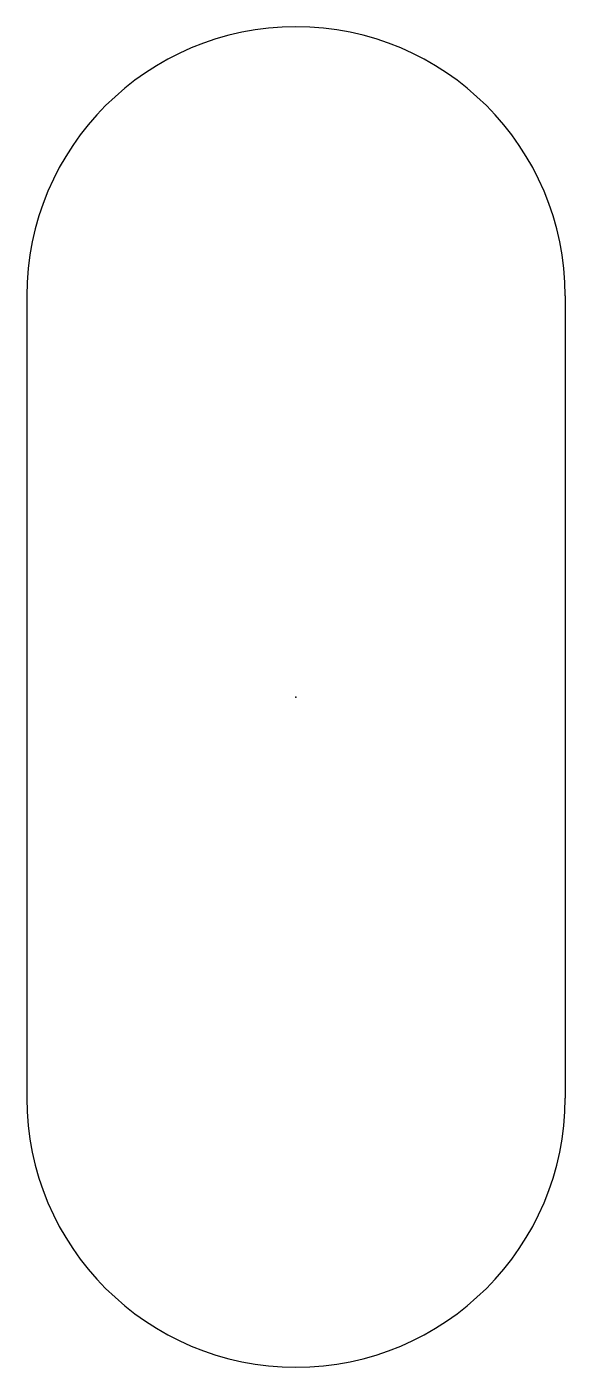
# Model space of a CAD drawing. Header units: millimetres. Extents: x -3.91 to 3.91, y -1.27 to 1.27.
# Drawn here: x 2.89 to 3.91, y -1.27 to 1.27 of the extents above; entities outside this region: 4.
import ezdxf

# ---------------------------------------------------------------- set-up
doc = ezdxf.new("R2010")
doc.units = ezdxf.units.MM
doc.header["$PDSIZE"] = -1

msp = doc.modelspace()

# ---------------------------------------------------------------- linework, layer by layer
at = {"color": 7, "linetype": 'Continuous'}
for p, q in [((-3.91, 0.76), (-3.91, -0.76)), ((-2.89, 0.76), (-2.89, -0.76)), ((2.89, 0.76), (2.89, -0.76)), ((3.91, 0.76), (3.91, -0.76))]:
    msp.add_line(p, q, dxfattribs=at)
for centre, start, end in [((-3.4, 0.76), 0, 180), ((3.4, 0.76), 0, 180), ((-3.4, -0.76), 180, 0), ((3.4, -0.76), 180, 0)]:
    msp.add_arc(centre, 0.51, start, end, dxfattribs=at)
msp.add_point((3.4, 0), dxfattribs=at)

doc.saveas('drawing.dxf')
